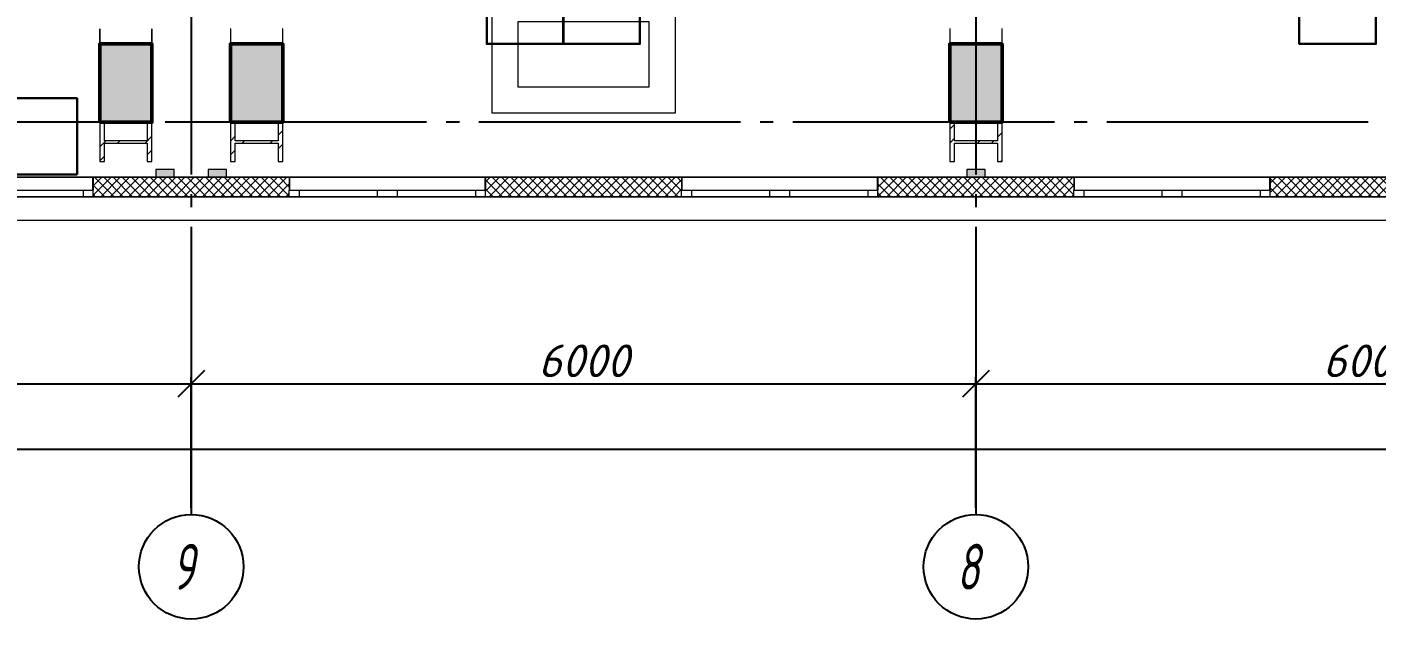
# Model space of a CAD drawing. Header units: millimetres. Extents: x 0 to 1293, y 0 to 420.
# Drawn here: x 205.6 to 308.8, y 61.6 to 106.9 of the extents above; entities that cross this region are included whole.
import ezdxf

# ---------------------------------------------------------------- set-up
doc = ezdxf.new("R2010")
doc.units = ezdxf.units.MM
for name, pattern in [('JIS_02_2.0', [3, 2, -1]), ('ГОСТ 2.303 5', [24, 20, -1.5, 1, -1.5]), ('СПКБ-0000-000-АР#001$0$Ashe', [300, 200, -100])]:
    doc.linetypes.add(name, pattern=pattern)
for name, color, linetype in [('@000', 7, 'Continuous'), ('Viewport2ForCustomObjects_0', 7, 'Continuous'), ('СПКБ-0000-000-АР#001$0$Колонны новые', 7, 'Continuous'), ('СПКБ-0000-000-АР#001$0$Колонны существующие', 7, 'Continuous'), ('СПКБ-0000-000-АР#001$0$оборудование ТХ', 253, 'Continuous'), ('СПКБ-0000-000-АР#001$0$Окна ArchiCAD', 7, 'Continuous'), ('СПКБ-0000-000-АР#001$0$Перекрытие новые', 7, 'Continuous'), ('СПКБ-0000-000-АР#001$0$Стены', 7, 'Continuous'), ('СПКБ-0000-000-АР#001$0$Фахверк', 7, 'Continuous'), ('Строительные оси', 7, 'Continuous')]:
    doc.layers.add(name, color=color, linetype=linetype)
for name, color, linetype, lineweight, true_color in [('СПКБ-0000-000-АР#001$0$Колонны новые_Ном._пера__108', 7, 'Continuous', 13, 0xfd8379), ('СПКБ-0000-000-АР#001$0$Колонны существующие_Ном._пера__102', 7, 'Continuous', 13, 0xcccccc), ('СПКБ-0000-000-АР#001$0$Окна ArchiCAD_Ном._пера__68', 7, 'Continuous', 20, 0xfd4435), ('СПКБ-0000-000-АР#001$0$Стены_Ном._пера__68', 7, 'Continuous', 20, 0xfd4435), ('СПКБ-0000-000-АР#001$0$Фахверк_Ном._пера__102', 7, 'Continuous', 13, 0xcccccc)]:
    doc.layers.add(name, color=color, linetype=linetype, lineweight=lineweight, true_color=true_color)
for name, color, linetype, lineweight in [('СПКБ-0000-000-АР#001$0$Колонны новые_Ном._пера__20', 1, 'Continuous', 20), ('СПКБ-0000-000-АР#001$0$Колонны существующие_Ном._пера__141', 7, 'Continuous', 50), ('СПКБ-0000-000-АР#001$0$Лестница_Ном._пера__20', 1, 'Continuous', 20), ('СПКБ-0000-000-АР#001$0$Линии_Ном._пера__1', 7, 'Continuous', 13), ('СПКБ-0000-000-АР#001$0$Линии_Ном._пера__20', 1, 'Continuous', 20), ('СПКБ-0000-000-АР#001$0$Окна ArchiCAD_Ном._пера__6', 5, 'Continuous', 9), ('СПКБ-0000-000-АР#001$0$Перекрытие новые_Ном._пера__2', 8, 'Continuous', 15), ('СПКБ-0000-000-АР#001$0$Фахверк_Ном._пера__1', 7, 'Continuous', 13)]:
    doc.layers.add(name, color=color, linetype=linetype, lineweight=lineweight)
doc.styles.add('2.5', font='isocpeui.ttf')
doc.styles.add('CustomTextStyle52', font='isocpeui.ttf', dxfattribs={"width": 0.663175, "height": 3.5})
doc.styles.add('CustomTextStyle53', font='isocpeui.ttf', dxfattribs={"width": 0.663175, "height": 3.5})
doc.dimstyles.new('ISO-100', dxfattribs={"dimtxt": 2.5, "dimasz": 2, "dimexe": 0.5, "dimexo": 0.5, "dimgap": 0.5, "dimtad": 1, "dimdec": 0, "dimlfac": 100, "dimzin": 0, "dimdsep": 46, "dimtxsty": '2.5', "dimblk": 'OBLIQUE', "dimcen": 0, "dimdle": 0.5, "dimclrd": 3, "dimclre": 3, "dimadec": 0, "dimazin": 0, "dimtfac": 1, "dimtdec": 0, "dimtmove": 0, "dimatfit": 1, "dimfxl": 1, "dimtolj": 1, "dimtzin": 0, "dimlwd": -1, "dimarcsym": 0})
pattern_1 = [(45, (0, 0), (-159.099, 159.099), []), (45, (-53.03, 53.03), (-159.099, 159.099), [])]
pattern_2 = [(45, (0, 0), (-35.35534, 35.35534), []), (135, (0, 0), (35.35534, 35.35534), [])]

# ---------------------------------------------------------------- blocks, each defined once
blk = doc.blocks.new('_Oblique')
at = {"color": 0, "linetype": 'ByBlock', "lineweight": -2}
blk.add_line((-0.5, -0.5), (0.5, 0.5), dxfattribs=at)
blk = doc.blocks.new('*D570')
at = {"layer": 'Defpoints', "color": 0, "ltscale": 100, "transparency": 16777216}
for p in [(218.19, 79.59), (158.19, 69.59), (218.19, 69.59)]:
    blk.add_point(p, dxfattribs=at)
at = {"layer": 'Строительные оси', "color": 3, "ltscale": 100, "transparency": 16777216}
blk.add_line((157.69, 79.59), (218.69, 79.59), dxfattribs=at)
at = {"layer": 'Строительные оси', "color": 3, "lineweight": -2, "ltscale": 100, "transparency": 16777216}
for p, q in [((158.19, 70.09), (158.19, 80.09)), ((218.19, 70.09), (218.19, 80.09))]:
    blk.add_line(p, q, dxfattribs=at)
at = {"layer": 'Строительные оси', "color": 3, "ltscale": 100, "transparency": 16777216, "xscale": 2, "yscale": 2, "zscale": 2, "rotation": 180}
blk.add_blockref('_Oblique', (158.19, 79.59), dxfattribs=at)
at = {"layer": 'Строительные оси', "color": 3, "ltscale": 100, "transparency": 16777216, "xscale": 2, "yscale": 2, "zscale": 2}
blk.add_blockref('_Oblique', (218.19, 79.59), dxfattribs=at)
at = {"layer": 'Строительные оси', "color": 0, "ltscale": 100, "transparency": 16777216, "insert": (188.19, 81.34), "char_height": 2.5, "attachment_point": 5, "style": '2.5'}
blk.add_mtext('\\A1;6000', dxfattribs=at)
blk = doc.blocks.new('*D571')
at = {"layer": 'Defpoints', "color": 0, "ltscale": 100, "transparency": 16777216}
for p in [(278.19, 79.59), (218.19, 69.59), (278.19, 69.59)]:
    blk.add_point(p, dxfattribs=at)
at = {"layer": 'Строительные оси', "color": 3, "ltscale": 100, "transparency": 16777216}
blk.add_line((217.69, 79.59), (278.69, 79.59), dxfattribs=at)
at = {"layer": 'Строительные оси', "color": 3, "lineweight": -2, "ltscale": 100, "transparency": 16777216}
for p, q in [((218.19, 70.09), (218.19, 80.09)), ((278.19, 70.09), (278.19, 80.09))]:
    blk.add_line(p, q, dxfattribs=at)
at = {"layer": 'Строительные оси', "color": 3, "ltscale": 100, "transparency": 16777216, "xscale": 2, "yscale": 2, "zscale": 2, "rotation": 180}
blk.add_blockref('_Oblique', (218.19, 79.59), dxfattribs=at)
at = {"layer": 'Строительные оси', "color": 3, "ltscale": 100, "transparency": 16777216, "xscale": 2, "yscale": 2, "zscale": 2}
blk.add_blockref('_Oblique', (278.19, 79.59), dxfattribs=at)
at = {"layer": 'Строительные оси', "color": 0, "ltscale": 100, "transparency": 16777216, "insert": (248.19, 81.34), "char_height": 2.5, "attachment_point": 5, "style": '2.5'}
blk.add_mtext('\\A1;6000', dxfattribs=at)
blk = doc.blocks.new('*D572')
at = {"layer": 'Defpoints', "color": 0, "ltscale": 100, "transparency": 16777216}
for p in [(338.19, 79.59), (278.19, 69.59), (338.19, 69.59)]:
    blk.add_point(p, dxfattribs=at)
at = {"layer": 'Строительные оси', "color": 3, "ltscale": 100, "transparency": 16777216}
blk.add_line((277.69, 79.59), (338.69, 79.59), dxfattribs=at)
at = {"layer": 'Строительные оси', "color": 3, "lineweight": -2, "ltscale": 100, "transparency": 16777216}
for p, q in [((278.19, 70.09), (278.19, 80.09)), ((338.19, 70.09), (338.19, 80.09))]:
    blk.add_line(p, q, dxfattribs=at)
at = {"layer": 'Строительные оси', "color": 3, "ltscale": 100, "transparency": 16777216, "xscale": 2, "yscale": 2, "zscale": 2, "rotation": 180}
blk.add_blockref('_Oblique', (278.19, 79.59), dxfattribs=at)
at = {"layer": 'Строительные оси', "color": 3, "ltscale": 100, "transparency": 16777216, "xscale": 2, "yscale": 2, "zscale": 2}
blk.add_blockref('_Oblique', (338.19, 79.59), dxfattribs=at)
at = {"layer": 'Строительные оси', "color": 0, "ltscale": 100, "transparency": 16777216, "insert": (308.19, 81.34), "char_height": 2.5, "attachment_point": 5, "style": '2.5'}
blk.add_mtext('\\A1;6000', dxfattribs=at)
blk = doc.blocks.new('*D578')
at = {"layer": 'Defpoints', "color": 0, "ltscale": 100, "transparency": 16777216}
for p in [(584.19, 74.59), (98.19, 69.59), (584.19, 69.59)]:
    blk.add_point(p, dxfattribs=at)
at = {"layer": 'Строительные оси', "color": 3, "ltscale": 100, "transparency": 16777216}
blk.add_line((97.69, 74.59), (584.69, 74.59), dxfattribs=at)
at = {"layer": 'Строительные оси', "color": 3, "lineweight": -2, "ltscale": 100, "transparency": 16777216}
for p, q in [((98.19, 70.09), (98.19, 75.09)), ((584.19, 70.09), (584.19, 75.09))]:
    blk.add_line(p, q, dxfattribs=at)
at = {"layer": 'Строительные оси', "color": 3, "ltscale": 100, "transparency": 16777216, "xscale": 2, "yscale": 2, "zscale": 2, "rotation": 180}
blk.add_blockref('_Oblique', (98.19, 74.59), dxfattribs=at)
at = {"layer": 'Строительные оси', "color": 3, "ltscale": 100, "transparency": 16777216, "xscale": 2, "yscale": 2, "zscale": 2}
blk.add_blockref('_Oblique', (584.19, 74.59), dxfattribs=at)
at = {"layer": 'Строительные оси', "color": 0, "ltscale": 100, "transparency": 16777216, "insert": (348.08, 76.34), "char_height": 2.5, "attachment_point": 5, "style": '2.5'}
blk.add_mtext('\\A1;48600', dxfattribs=at)
blk = doc.blocks.new('СПКБ-0000-000-АР#001$0$Перекрытие_14', base_point=(-24407, 25286))
at = {"layer": 'СПКБ-0000-000-АР#001$0$Перекрытие новые_Ном._пера__2', "color": 8, "linetype": 'Continuous', "lineweight": 15, "flags": 128}
blk.add_lwpolyline([(-24407, 25286), (17887, 25286), (17887, 19191), (18208, 19192), (18218, 15056), (18468, 15056), (18468, 13656), (18218, 13656), (18248, 3580), (17893, 3579), (17893, -2534), (-24407, -2530)], close=True, dxfattribs=at)
blk = doc.blocks.new('СПКБ-0000-000-АР#001$0$Колонна_3', base_point=(-12457, -1814))
at = {"layer": 'СПКБ-0000-000-АР#001$0$Колонны существующие_Ном._пера__102', "linetype": 'Continuous', "lineweight": 13, "true_color": 0xcccccc}
blk.add_hatch(color=254, dxfattribs=at).paths.add_polyline_path([(-12657, -2114), (-12257, -2114), (-12257, -1514), (-12657, -1514)])
at = {"layer": 'СПКБ-0000-000-АР#001$0$Колонны существующие_Ном._пера__141', "color": 7, "linetype": 'Continuous', "lineweight": 50, "flags": 128}
blk.add_lwpolyline([(-12657, -2114), (-12257, -2114), (-12257, -1514), (-12657, -1514)], close=True, dxfattribs=at)
blk = doc.blocks.new('СПКБ-0000-000-АР#001$0$Колонна_4', base_point=(-11457, -1814))
at = {"layer": 'СПКБ-0000-000-АР#001$0$Колонны существующие_Ном._пера__102', "linetype": 'Continuous', "lineweight": 13, "true_color": 0xcccccc}
blk.add_hatch(color=254, dxfattribs=at).paths.add_polyline_path([(-11657, -2114), (-11257, -2114), (-11257, -1514), (-11657, -1514)])
at = {"layer": 'СПКБ-0000-000-АР#001$0$Колонны существующие_Ном._пера__141', "color": 7, "linetype": 'Continuous', "lineweight": 50, "flags": 128}
blk.add_lwpolyline([(-11657, -2114), (-11257, -2114), (-11257, -1514), (-11657, -1514)], close=True, dxfattribs=at)
blk = doc.blocks.new('СПКБ-0000-000-АР#001$0$Колонна_5', base_point=(-5957, -1814))
at = {"layer": 'СПКБ-0000-000-АР#001$0$Колонны существующие_Ном._пера__102', "linetype": 'Continuous', "lineweight": 13, "true_color": 0xcccccc}
blk.add_hatch(color=254, dxfattribs=at).paths.add_polyline_path([(-6157, -2114), (-5757, -2114), (-5757, -1514), (-6157, -1514)])
at = {"layer": 'СПКБ-0000-000-АР#001$0$Колонны существующие_Ном._пера__141', "color": 7, "linetype": 'Continuous', "lineweight": 50, "flags": 128}
blk.add_lwpolyline([(-6157, -2114), (-5757, -2114), (-5757, -1514), (-6157, -1514)], close=True, dxfattribs=at)
blk = doc.blocks.new('СПКБ-0000-000-АР#001$0$Колонна_41', base_point=(-12457, -2264))
at = {"layer": 'СПКБ-0000-000-АР#001$0$Колонны новые_Ном._пера__108', "linetype": 'Continuous', "lineweight": 13, "true_color": 0xfd8379}
h = blk.add_hatch(dxfattribs=at)
h.set_pattern_fill('СТАЛЬ', color=11, style=0, pattern_type=2)
h.set_pattern_definition(pattern_1)
h.paths.add_polyline_path([(-12257, -2414), (-12257, -2114), (-12293, -2114), (-12293, -2255), (-12620, -2255), (-12620, -2114), (-12657, -2114), (-12657, -2414), (-12620, -2414), (-12620, -2273), (-12293, -2273), (-12293, -2414)])
at = {"layer": 'СПКБ-0000-000-АР#001$0$Колонны новые_Ном._пера__20', "color": 1, "linetype": 'Continuous', "lineweight": 20}
for p, q in [((-12620, -2114), (-12657, -2114)), ((-12657, -2114), (-12657, -2414)), ((-12620, -2255), (-12620, -2114)), ((-12257, -2114), (-12293, -2114)), ((-12293, -2114), (-12293, -2255)), ((-12257, -2414), (-12257, -2114)), ((-12293, -2255), (-12620, -2255)), ((-12620, -2414), (-12620, -2273)), ((-12620, -2273), (-12293, -2273)), ((-12293, -2273), (-12293, -2414)), ((-12657, -2414), (-12620, -2414)), ((-12293, -2414), (-12257, -2414))]:
    blk.add_line(p, q, dxfattribs=at)
blk = doc.blocks.new('СПКБ-0000-000-АР#001$0$Колонна_42', base_point=(-12657, -1457))
at = {"layer": 'СПКБ-0000-000-АР#001$0$Колонны новые_Ном._пера__108', "linetype": 'Continuous', "lineweight": 13, "true_color": 0xfd8379}
h = blk.add_hatch(dxfattribs=at)
h.set_pattern_fill('СТАЛЬ', color=11, style=0, pattern_type=2)
h.set_pattern_definition(pattern_1)
h.paths.add_polyline_path([(-12257, -1398), (-12259, -1398), (-12259, -1511), (-12655, -1511), (-12655, -1398), (-12657, -1398), (-12657, -1511), (-12657, -1513), (-12655, -1513), (-12259, -1513), (-12257, -1513), (-12257, -1511)])
at = {"layer": 'СПКБ-0000-000-АР#001$0$Колонны новые_Ном._пера__20', "color": 1, "linetype": 'Continuous', "lineweight": 20}
for p, q in [((-12655, -1398), (-12657, -1398)), ((-12657, -1398), (-12657, -1511)), ((-12655, -1511), (-12655, -1398)), ((-12257, -1398), (-12259, -1398)), ((-12259, -1398), (-12259, -1511)), ((-12257, -1511), (-12257, -1398)), ((-12657, -1511), (-12657, -1513)), ((-12657, -1513), (-12655, -1513)), ((-12259, -1511), (-12655, -1511)), ((-12655, -1513), (-12259, -1513)), ((-12259, -1513), (-12257, -1513)), ((-12257, -1513), (-12257, -1511))]:
    blk.add_line(p, q, dxfattribs=at)
blk = doc.blocks.new('СПКБ-0000-000-АР#001$0$Колонна_43', base_point=(-11457, -2264))
at = {"layer": 'СПКБ-0000-000-АР#001$0$Колонны новые_Ном._пера__108', "linetype": 'Continuous', "lineweight": 13, "true_color": 0xfd8379}
h = blk.add_hatch(dxfattribs=at)
h.set_pattern_fill('СТАЛЬ', color=11, style=0, pattern_type=2)
h.set_pattern_definition(pattern_1)
h.paths.add_polyline_path([(-11257, -2414), (-11257, -2114), (-11293, -2114), (-11293, -2255), (-11620, -2255), (-11620, -2114), (-11657, -2114), (-11657, -2414), (-11620, -2414), (-11620, -2273), (-11293, -2273), (-11293, -2414)])
at = {"layer": 'СПКБ-0000-000-АР#001$0$Колонны новые_Ном._пера__20', "color": 1, "linetype": 'Continuous', "lineweight": 20}
for p, q in [((-11620, -2114), (-11657, -2114)), ((-11657, -2114), (-11657, -2414)), ((-11620, -2255), (-11620, -2114)), ((-11257, -2114), (-11293, -2114)), ((-11293, -2114), (-11293, -2255)), ((-11257, -2414), (-11257, -2114)), ((-11293, -2255), (-11620, -2255)), ((-11620, -2414), (-11620, -2273)), ((-11620, -2273), (-11293, -2273)), ((-11293, -2273), (-11293, -2414)), ((-11657, -2414), (-11620, -2414)), ((-11293, -2414), (-11257, -2414))]:
    blk.add_line(p, q, dxfattribs=at)
blk = doc.blocks.new('СПКБ-0000-000-АР#001$0$Колонна_44', base_point=(-11657, -1457))
at = {"layer": 'СПКБ-0000-000-АР#001$0$Колонны новые_Ном._пера__108', "linetype": 'Continuous', "lineweight": 13, "true_color": 0xfd8379}
h = blk.add_hatch(dxfattribs=at)
h.set_pattern_fill('СТАЛЬ', color=11, style=0, pattern_type=2)
h.set_pattern_definition(pattern_1)
h.paths.add_polyline_path([(-11257, -1398), (-11259, -1398), (-11259, -1511), (-11655, -1511), (-11655, -1398), (-11657, -1398), (-11657, -1511), (-11657, -1513), (-11655, -1513), (-11259, -1513), (-11257, -1513), (-11257, -1511)])
at = {"layer": 'СПКБ-0000-000-АР#001$0$Колонны новые_Ном._пера__20', "color": 1, "linetype": 'Continuous', "lineweight": 20}
for p, q in [((-11655, -1398), (-11657, -1398)), ((-11657, -1398), (-11657, -1511)), ((-11655, -1511), (-11655, -1398)), ((-11257, -1398), (-11259, -1398)), ((-11259, -1398), (-11259, -1511)), ((-11257, -1511), (-11257, -1398)), ((-11657, -1511), (-11657, -1513)), ((-11657, -1513), (-11655, -1513)), ((-11259, -1511), (-11655, -1511)), ((-11655, -1513), (-11259, -1513)), ((-11259, -1513), (-11257, -1513)), ((-11257, -1513), (-11257, -1511))]:
    blk.add_line(p, q, dxfattribs=at)
blk = doc.blocks.new('СПКБ-0000-000-АР#001$0$Колонна_45', base_point=(-5957, -2264))
at = {"layer": 'СПКБ-0000-000-АР#001$0$Колонны новые_Ном._пера__108', "linetype": 'Continuous', "lineweight": 13, "true_color": 0xfd8379}
h = blk.add_hatch(dxfattribs=at)
h.set_pattern_fill('СТАЛЬ', color=11, style=0, pattern_type=2)
h.set_pattern_definition(pattern_1)
h.paths.add_polyline_path([(-5757, -2414), (-5757, -2114), (-5793, -2114), (-5793, -2255), (-6120, -2255), (-6120, -2114), (-6157, -2114), (-6157, -2414), (-6120, -2414), (-6120, -2273), (-5793, -2273), (-5793, -2414)])
at = {"layer": 'СПКБ-0000-000-АР#001$0$Колонны новые_Ном._пера__20', "color": 1, "linetype": 'Continuous', "lineweight": 20}
for p, q in [((-6120, -2114), (-6157, -2114)), ((-6157, -2114), (-6157, -2414)), ((-6120, -2255), (-6120, -2114)), ((-5757, -2114), (-5793, -2114)), ((-5793, -2114), (-5793, -2255)), ((-5757, -2414), (-5757, -2114)), ((-5793, -2255), (-6120, -2255)), ((-6120, -2414), (-6120, -2273)), ((-6120, -2273), (-5793, -2273)), ((-5793, -2273), (-5793, -2414)), ((-6157, -2414), (-6120, -2414)), ((-5793, -2414), (-5757, -2414))]:
    blk.add_line(p, q, dxfattribs=at)
blk = doc.blocks.new('СПКБ-0000-000-АР#001$0$Колонна_46', base_point=(-6157, -1457))
at = {"layer": 'СПКБ-0000-000-АР#001$0$Колонны новые_Ном._пера__108', "linetype": 'Continuous', "lineweight": 13, "true_color": 0xfd8379}
h = blk.add_hatch(dxfattribs=at)
h.set_pattern_fill('СТАЛЬ', color=11, style=0, pattern_type=2)
h.set_pattern_definition(pattern_1)
h.paths.add_polyline_path([(-5757, -1398), (-5759, -1398), (-5759, -1511), (-6155, -1511), (-6155, -1398), (-6157, -1398), (-6157, -1511), (-6157, -1513), (-6155, -1513), (-5759, -1513), (-5757, -1513), (-5757, -1511)])
at = {"layer": 'СПКБ-0000-000-АР#001$0$Колонны новые_Ном._пера__20', "color": 1, "linetype": 'Continuous', "lineweight": 20}
for p, q in [((-6155, -1398), (-6157, -1398)), ((-6157, -1398), (-6157, -1511)), ((-6155, -1511), (-6155, -1398)), ((-5757, -1398), (-5759, -1398)), ((-5759, -1398), (-5759, -1511)), ((-5757, -1511), (-5757, -1398)), ((-6157, -1511), (-6157, -1513)), ((-6157, -1513), (-6155, -1513)), ((-5759, -1511), (-6155, -1511)), ((-6155, -1513), (-5759, -1513)), ((-5759, -1513), (-5757, -1513)), ((-5757, -1513), (-5757, -1511))]:
    blk.add_line(p, q, dxfattribs=at)
blk = doc.blocks.new('СПКБ-0000-000-АР#001$0$Двустворчатое Окно 19')
at = {"layer": 'СПКБ-0000-000-АР#001$0$Окна ArchiCAD_Ном._пера__6', "color": 5, "linetype": 'Continuous', "lineweight": 9}
for p, q in [((-750, 0), (-675, 0)), ((-747, 100), (747, 100)), ((-675, 0), (-675, -50)), ((-675, 0), (-75, 0)), ((-75, -50), (-75, 0)), ((-75, 0), (0, 0)), ((0, 0), (75, 0)), ((75, 0), (75, -50)), ((75, 0), (675, 0)), ((675, -50), (675, 0)), ((675, 0), (750, 0)), ((-750, -50), (750, -50)), ((-675, -50), (-750, -50)), ((-75, -50), (-675, -50)), ((0, -50), (-75, -50)), ((75, -50), (0, -50)), ((675, -50), (75, -50)), ((750, -50), (675, -50))]:
    blk.add_line(p, q, dxfattribs=at)
at = {"layer": 'СПКБ-0000-000-АР#001$0$Окна ArchiCAD_Ном._пера__68', "color": 20, "linetype": 'Continuous', "lineweight": 20, "true_color": 0xfd4435}
for p, q in [((-750, -47), (-750, 0)), ((750, -47), (750, 0)), ((-750, -50), (-750, -47)), ((750, -50), (750, -47))]:
    blk.add_line(p, q, dxfattribs=at)
blk = doc.blocks.new('СПКБ-0000-000-АР#001$0$Стена_154', base_point=(-24407, -2534))
at = {"layer": 'СПКБ-0000-000-АР#001$0$Стены_Ном._пера__68', "linetype": 'Continuous', "lineweight": 20, "true_color": 0xfd4435}
for points in [[(-12710, -2534), (-12710, -2634), (-12707, -2634), (-12707, -2537), (-12707, -2534)], [(-12707, -2534), (-12707, -2537), (-11207, -2537), (-11207, -2534)], [(-11207, -2534), (-11207, -2537), (-11207, -2634), (-11204, -2634), (-11204, -2534)], [(-9710, -2534), (-9710, -2634), (-9707, -2634), (-9707, -2537), (-9707, -2534)], [(-9707, -2534), (-9707, -2537), (-8207, -2537), (-8207, -2534)], [(-8207, -2534), (-8207, -2537), (-8207, -2634), (-8204, -2634), (-8204, -2534)], [(-6710, -2534), (-6710, -2634), (-6707, -2634), (-6707, -2537), (-6707, -2534)], [(-6707, -2534), (-6707, -2537), (-5207, -2537), (-5207, -2534)], [(-5207, -2534), (-5207, -2537), (-5207, -2634), (-5204, -2634), (-5204, -2534)], [(-3710, -2534), (-3710, -2634), (-3707, -2634), (-3707, -2537), (-3707, -2534)], [(-3707, -2534), (-3707, -2537), (-2207, -2537), (-2207, -2534)], [(-12707, -2681), (-12707, -2684), (-11207, -2684), (-11207, -2681)], [(-9707, -2681), (-9707, -2684), (-8207, -2684), (-8207, -2681)], [(-6707, -2681), (-6707, -2684), (-5207, -2684), (-5207, -2681)], [(-3707, -2681), (-3707, -2684), (-2207, -2684), (-2207, -2681)]]:
    blk.add_hatch(color=20, dxfattribs=at).paths.add_polyline_path(points)
h = blk.add_hatch(dxfattribs=at)
h.set_pattern_fill('СЕТКА_5X5_ДИАГОНАЛЬНАЯ', color=20, style=0, pattern_type=2)
h.set_pattern_definition(pattern_2)
h.paths.add_polyline_path([(-12707, -2634), (-12707, -2681), (-11207, -2681), (-11207, -2634), (-11207, -2537), (-12707, -2537)])
h = blk.add_hatch(dxfattribs=at)
h.set_pattern_fill('СЕТКА_5X5_ДИАГОНАЛЬНАЯ', color=20, style=0, pattern_type=2)
h.set_pattern_definition(pattern_2)
h.paths.add_polyline_path([(-9707, -2634), (-9707, -2681), (-8207, -2681), (-8207, -2634), (-8207, -2537), (-9707, -2537)])
h = blk.add_hatch(dxfattribs=at)
h.set_pattern_fill('СЕТКА_5X5_ДИАГОНАЛЬНАЯ', color=20, style=0, pattern_type=2)
h.set_pattern_definition(pattern_2)
h.paths.add_polyline_path([(-6707, -2634), (-6707, -2681), (-5207, -2681), (-5207, -2634), (-5207, -2537), (-6707, -2537)])
h = blk.add_hatch(dxfattribs=at)
h.set_pattern_fill('СЕТКА_5X5_ДИАГОНАЛЬНАЯ', color=20, style=0, pattern_type=2)
h.set_pattern_definition(pattern_2)
h.paths.add_polyline_path([(-3707, -2537), (-3707, -2634), (-3707, -2681), (-2207, -2681), (-2207, -2634), (-2207, -2537)])
at = {"layer": 'СПКБ-0000-000-АР#001$0$Стены_Ном._пера__68', "color": 20, "linetype": 'Continuous', "lineweight": 20, "true_color": 0xfd4435}
for p, q in [((-12710, -2634), (-12710, -2534)), ((-12707, -2534), (-12710, -2534)), ((-11207, -2537), (-12707, -2537)), ((-12707, -2537), (-12707, -2634)), ((-11207, -2534), (-11204, -2534)), ((-11207, -2537), (-11207, -2634)), ((-11204, -2634), (-11204, -2534)), ((-9710, -2634), (-9710, -2534)), ((-9707, -2534), (-9710, -2534)), ((-8207, -2537), (-9707, -2537)), ((-9707, -2537), (-9707, -2634)), ((-8207, -2534), (-8204, -2534)), ((-8207, -2537), (-8207, -2634)), ((-8204, -2634), (-8204, -2534)), ((-6710, -2634), (-6710, -2534)), ((-6707, -2534), (-6710, -2534)), ((-5207, -2537), (-6707, -2537)), ((-6707, -2537), (-6707, -2634)), ((-5207, -2534), (-5204, -2534)), ((-5207, -2537), (-5207, -2634)), ((-5204, -2634), (-5204, -2534)), ((-3710, -2634), (-3710, -2534)), ((-3707, -2534), (-3710, -2534)), ((-2207, -2537), (-3707, -2537)), ((-3707, -2537), (-3707, -2634)), ((-12707, -2634), (-12710, -2634)), ((-12707, -2681), (-12707, -2634)), ((-12707, -2681), (-11207, -2681)), ((-12707, -2684), (-12707, -2681)), ((-11207, -2634), (-11204, -2634)), ((-11207, -2681), (-11207, -2634)), ((-11207, -2684), (-11207, -2681)), ((-9707, -2634), (-9710, -2634)), ((-9707, -2681), (-9707, -2634)), ((-9707, -2681), (-8207, -2681)), ((-9707, -2684), (-9707, -2681)), ((-8207, -2634), (-8204, -2634)), ((-8207, -2681), (-8207, -2634)), ((-8207, -2684), (-8207, -2681)), ((-6707, -2634), (-6710, -2634)), ((-6707, -2681), (-6707, -2634)), ((-6707, -2681), (-5207, -2681)), ((-6707, -2684), (-6707, -2681)), ((-5207, -2634), (-5204, -2634)), ((-5207, -2681), (-5207, -2634)), ((-5207, -2684), (-5207, -2681)), ((-3707, -2634), (-3710, -2634)), ((-3707, -2681), (-3707, -2634)), ((-3707, -2681), (-2207, -2681)), ((-3707, -2684), (-3707, -2681))]:
    blk.add_line(p, q, dxfattribs=at)
at = {"layer": 'СПКБ-0000-000-АР#001$0$Стены_Ном._пера__68', "color": 20, "linetype": 'Continuous', "lineweight": 20, "true_color": 0xfd4435, "flags": 128}
for points in [[(-11207, -2534), (-12707, -2534)], [(-8207, -2534), (-9707, -2534)], [(-5207, -2534), (-6707, -2534)], [(-2207, -2534), (-3707, -2534)], [(-12707, -2684), (-11207, -2684)], [(-9707, -2684), (-8207, -2684)], [(-6707, -2684), (-5207, -2684)], [(-3707, -2684), (-2207, -2684)]]:
    blk.add_lwpolyline(points, dxfattribs=at)
at = {"layer": 'СПКБ-0000-000-АР#001$0$Окна ArchiCAD', "color": 5, "linetype": 'Continuous', "lineweight": 9, "zscale": 1000}
for p in [(-13457, -2634), (-10457, -2634), (-7457, -2634), (-4457, -2634)]:
    blk.add_blockref('СПКБ-0000-000-АР#001$0$Двустворчатое Окно 19', p, dxfattribs=at)
blk = doc.blocks.new('СПКБ-0000-000-АР#001$0$Колонна_139', base_point=(-11757, -2504))
at = {"layer": 'СПКБ-0000-000-АР#001$0$Фахверк_Ном._пера__102', "linetype": 'Continuous', "lineweight": 13, "true_color": 0xcccccc}
blk.add_hatch(color=254, dxfattribs=at).paths.add_polyline_path([(-11827, -2534), (-11687, -2534), (-11687, -2474), (-11827, -2474)])
at = {"layer": 'СПКБ-0000-000-АР#001$0$Фахверк_Ном._пера__1', "color": 7, "linetype": 'Continuous', "lineweight": 13, "flags": 128}
blk.add_lwpolyline([(-11827, -2534), (-11687, -2534), (-11687, -2474), (-11827, -2474)], close=True, dxfattribs=at)
blk = doc.blocks.new('СПКБ-0000-000-АР#001$0$Колонна_140', base_point=(-5957, -2504))
at = {"layer": 'СПКБ-0000-000-АР#001$0$Фахверк_Ном._пера__102', "linetype": 'Continuous', "lineweight": 13, "true_color": 0xcccccc}
blk.add_hatch(color=254, dxfattribs=at).paths.add_polyline_path([(-6027, -2534), (-5887, -2534), (-5887, -2474), (-6027, -2474)])
at = {"layer": 'СПКБ-0000-000-АР#001$0$Фахверк_Ном._пера__1', "color": 7, "linetype": 'Continuous', "lineweight": 13, "flags": 128}
blk.add_lwpolyline([(-6027, -2534), (-5887, -2534), (-5887, -2474), (-6027, -2474)], close=True, dxfattribs=at)
blk = doc.blocks.new('СПКБ-0000-000-АР#001$0$Колонна_171', base_point=(-12157, -2504))
at = {"layer": 'СПКБ-0000-000-АР#001$0$Фахверк_Ном._пера__102', "linetype": 'Continuous', "lineweight": 13, "true_color": 0xcccccc}
blk.add_hatch(color=254, dxfattribs=at).paths.add_polyline_path([(-12227, -2534), (-12087, -2534), (-12087, -2474), (-12227, -2474)])
at = {"layer": 'СПКБ-0000-000-АР#001$0$Фахверк_Ном._пера__1', "color": 7, "linetype": 'Continuous', "lineweight": 13, "flags": 128}
blk.add_lwpolyline([(-12227, -2534), (-12087, -2534), (-12087, -2474), (-12227, -2474)], close=True, dxfattribs=at)
blk = doc.blocks.new('*E595')
at = {"layer": 'СПКБ-0000-000-АР#001$0$Лестница_Ном._пера__20', "color": 1, "linetype": 'СПКБ-0000-000-АР#001$0$Ashe', "lineweight": 20, "flags": 128}
blk.add_lwpolyline([(181.75, 37.2), (191.75, 37.2), (191.75, 32.2), (181.75, 32.2)], close=True, dxfattribs=at)
at = {"layer": 'СПКБ-0000-000-АР#001$0$Линии_Ном._пера__1', "color": 7, "linetype": 'СПКБ-0000-000-АР#001$0$Ashe', "lineweight": 13, "flags": 128}
blk.add_lwpolyline([(179.75, 39.2), (193.75, 39.2), (193.75, 30.2), (179.75, 30.2)], close=True, dxfattribs=at)
at = {"layer": 'СПКБ-0000-000-АР#001$0$Линии_Ном._пера__20', "color": 1, "linetype": 'Continuous', "lineweight": 20}
blk.add_line((331.11, 22), (29.25, 22), dxfattribs=at)
at = {"layer": 'СПКБ-0000-000-АР#001$0$оборудование ТХ', "lineweight": 30}
for points in [[(185.19, 53.51), (185.19, 35.49), (179.35, 35.49), (179.35, 53.51)], [(191.06, 53.51), (191.06, 35.49), (185.21, 35.49), (185.21, 53.51)], [(247.33, 53.51), (247.33, 35.49), (241.48, 35.49), (241.48, 53.51)], [(148.02, 25.5), (136, 25.5), (136, 31.34), (148.02, 31.34)]]:
    blk.add_lwpolyline(points, close=True, dxfattribs=at)
at = {"layer": 'СПКБ-0000-000-АР#001$0$Колонны новые', "color": 1, "lineweight": 20, "xscale": 0.01, "yscale": 0.01, "zscale": 0.01}
for name, p in [('СПКБ-0000-000-АР#001$0$Колонна_42', (149.75, 36.07)), ('СПКБ-0000-000-АР#001$0$Колонна_44', (159.75, 36.07)), ('СПКБ-0000-000-АР#001$0$Колонна_46', (214.75, 36.07)), ('СПКБ-0000-000-АР#001$0$Колонна_41', (151.75, 28)), ('СПКБ-0000-000-АР#001$0$Колонна_43', (161.75, 28)), ('СПКБ-0000-000-АР#001$0$Колонна_45', (216.75, 28))]:
    blk.add_blockref(name, p, dxfattribs=at)
at = {"layer": 'СПКБ-0000-000-АР#001$0$Колонны существующие', "color": 7, "lineweight": 50, "xscale": 0.01, "yscale": 0.01, "zscale": 0.01}
for name, p in [('СПКБ-0000-000-АР#001$0$Колонна_3', (151.75, 32.5)), ('СПКБ-0000-000-АР#001$0$Колонна_4', (161.75, 32.5)), ('СПКБ-0000-000-АР#001$0$Колонна_5', (216.75, 32.5))]:
    blk.add_blockref(name, p, dxfattribs=at)
at = {"layer": 'СПКБ-0000-000-АР#001$0$Перекрытие новые', "color": 8, "linetype": 'Continuous', "lineweight": 15, "xscale": 0.01, "yscale": 0.01, "zscale": 0.01}
blk.add_blockref('СПКБ-0000-000-АР#001$0$Перекрытие_14', (32.25, 303.5), dxfattribs=at)
at = {"layer": 'СПКБ-0000-000-АР#001$0$Стены', "color": 20, "lineweight": 20, "true_color": 0xfd4435, "xscale": 0.01, "yscale": 0.01, "zscale": 0.01}
blk.add_blockref('СПКБ-0000-000-АР#001$0$Стена_154', (32.25, 25.3), dxfattribs=at)
at = {"layer": 'СПКБ-0000-000-АР#001$0$Фахверк', "color": 7, "lineweight": 13, "xscale": 0.01, "yscale": 0.01, "zscale": 0.01}
for name, p in [('СПКБ-0000-000-АР#001$0$Колонна_171', (154.75, 25.6)), ('СПКБ-0000-000-АР#001$0$Колонна_139', (158.75, 25.6)), ('СПКБ-0000-000-АР#001$0$Колонна_140', (216.75, 25.6))]:
    blk.add_blockref(name, p, dxfattribs=at)
blk = doc.blocks.new('*E596')
at = {"layer": 'Строительные оси', "color": 3, "linetype": 'ГОСТ 2.303 5', "lineweight": 25}
for p, q in [((178.19, 318), (178.19, 14)), ((238.19, 318), (238.19, 14)), ((484.19, 38), (14.19, 38)), ((178.19, 14), (178.19, 8)), ((238.19, 14), (238.19, 8))]:
    blk.add_line(p, q, dxfattribs=at)
at = {"layer": 'Строительные оси', "color": 3, "linetype": 'Continuous', "lineweight": -3}
for centre in [(178.19, 4), (238.19, 4)]:
    blk.add_circle(centre, 4, dxfattribs=at)
at = {"layer": 'Строительные оси', "linetype": 'Continuous', "lineweight": 25, "width": 0.663175}
for s, style, p in [('9', 'CustomTextStyle52', (176.74, 2.25)), ('8', 'CustomTextStyle53', (236.74, 2.25))]:
    blk.add_text(s, height=3.5, dxfattribs=dict(at, style=style)).set_placement(p)

msp = doc.modelspace()

# ---------------------------------------------------------------- block references
at = {"layer": '@000', "color": 1, "linetype": 'JIS_02_2.0', "lineweight": 40}
msp.add_blockref('*E595', (61.438, 70.086), dxfattribs=at)
at = {"layer": 'Viewport2ForCustomObjects_0'}
msp.add_blockref('*E596', (40, 61.586), dxfattribs=at)

# ---------------------------------------------------------------- dimensions: what is measured, and where the dimension line sits
at = {"layer": 'Строительные оси', "ltscale": 100}
for base, p1, p2, picture, middle in [((218.188, 79.586), (158.188, 69.586), (218.188, 69.586), '*D570', (188.188, 79.586)), ((584.188, 74.586), (98.188, 69.586), (584.188, 69.586), '*D578', (348.084, 74.586))]:
    dim = msp.add_linear_dim(base=base, p1=p1, p2=p2, dimstyle='ISO-100', override={"dimscale": 1, "dimlfac": 100}, dxfattribs=at)
    dim.commit()
    dim.dimension.update_dxf_attribs({"geometry": picture, "text_midpoint": middle, "dimtype": 160})
for base, p1, p2, picture, middle in [((278.188, 79.586), (218.188, 69.586), (278.188, 69.586), '*D571', (248.188, 81.336)), ((338.188, 79.586), (278.188, 69.586), (338.188, 69.586), '*D572', (308.188, 81.336))]:
    dim = msp.add_linear_dim(base=base, p1=p1, p2=p2, dimstyle='ISO-100', override={"dimscale": 1, "dimlfac": 100}, dxfattribs=at)
    dim.commit()
    dim.dimension.update_dxf_attribs({"geometry": picture, "text_midpoint": middle})

doc.saveas('drawing.dxf')
